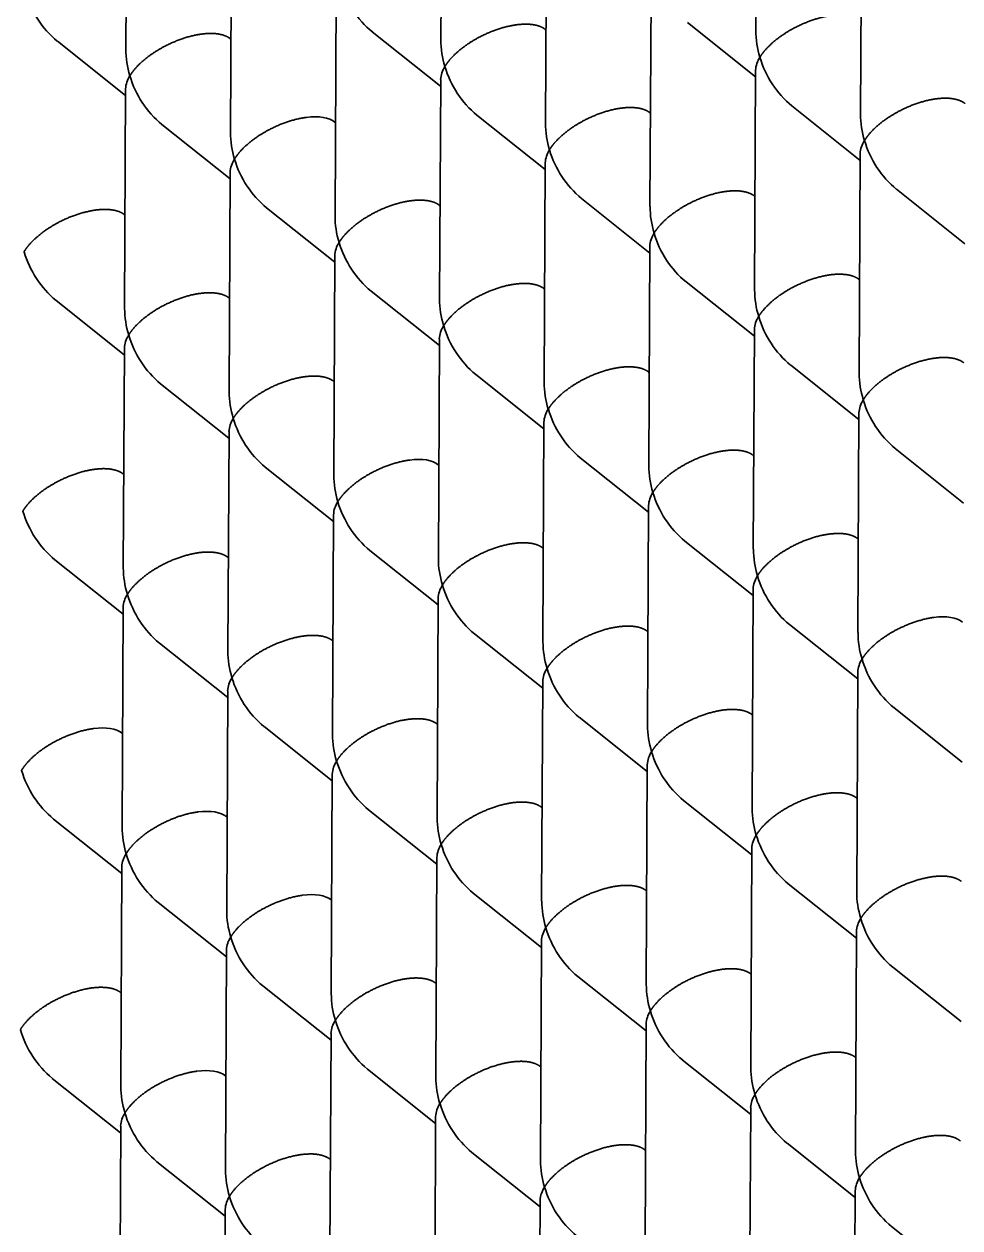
# Model space of a CAD drawing. Extents: x 23 to 587, y 4 to 413.
# Drawn here: x 423.4 to 427.67, y 123.18 to 128.66 of the extents above; entities that cross this region are included whole.
import ezdxf

# ---------------------------------------------------------------- set-up
doc = ezdxf.new("R2010")
doc.units = 0
doc.layers.get('0').update_dxf_attribs({"lineweight": 13})

# ---------------------------------------------------------------- blocks, each defined once
blk = doc.blocks.new('BLOCK6941')
at = {"color": 7, "lineweight": 35, "ltscale": 0.050027}
for p, q in [((1.053, -26.819), (1.043, -28.82)), ((-1.818, -26.904), (-1.828, -28.905)), ((-4.689, -26.988), (-4.698, -28.989)), ((2.006, -27.578), (1.996, -29.579)), ((-3.736, -27.748), (-3.745, -29.749)), ((-0.865, -27.663), (-0.875, -29.664)), ((-2.782, -28.507), (-2.792, -30.508)), ((0.088, -28.422), (0.078, -30.423)), ((-1.829, -29.266), (-1.839, -31.267)), ((1.041, -29.182), (1.032, -31.183)), ((-4.7, -29.351), (-4.71, -31.352)), ((1.994, -29.941), (1.985, -31.942)), ((-0.876, -30.026), (-0.886, -32.027)), ((-3.747, -30.11), (-3.757, -32.111)), ((0.077, -30.785), (0.067, -32.786)), ((-2.794, -30.87), (-2.803, -32.871)), ((1.03, -31.544), (1.02, -33.546)), ((-1.841, -31.629), (-1.85, -33.63)), ((-4.711, -31.714), (-4.721, -33.715)), ((1.983, -32.304), (1.973, -34.305)), ((-0.888, -32.388), (-0.897, -34.39)), ((-3.758, -32.473), (-3.768, -34.474)), ((-2.805, -33.232), (-2.815, -35.234)), ((0.065, -33.148), (0.056, -35.149)), ((-1.852, -33.992), (-1.862, -35.993)), ((1.018, -33.907), (1.009, -35.908)), ((-4.723, -34.076), (-4.732, -36.078)), ((-0.899, -34.751), (-0.909, -36.752)), ((1.972, -34.667), (1.962, -36.668)), ((-3.77, -34.836), (-3.779, -36.837)), ((0.054, -35.511), (0.044, -37.512)), ((-2.817, -35.595), (-2.826, -37.596)), ((1.007, -36.27), (0.998, -38.271)), ((-1.863, -36.355), (-1.873, -38.356)), ((-4.734, -36.439), (-4.744, -38.44)), ((1.96, -37.029), (1.951, -39.03)), ((-0.91, -37.114), (-0.92, -39.115)), ((-3.781, -37.199), (-3.791, -39.2)), ((0.043, -37.873), (0.033, -39.874)), ((-2.828, -37.958), (-2.838, -39.959)), ((-1.875, -38.717), (-1.884, -40.718)), ((0.996, -38.633), (0.986, -40.634)), ((-4.745, -38.802), (-4.755, -40.803)), ((-0.922, -39.477), (-0.931, -41.478)), ((1.949, -39.392), (1.939, -41.393)), ((-3.792, -39.561), (-3.802, -41.562))]:
    blk.add_line(p, q, dxfattribs=at)
at = {"color": 7, "lineweight": 35, "ltscale": 0.019884}
for p, q in [((-1.83, -29.328), (-2.452, -28.832)), ((1.041, -29.243), (0.419, -28.748)), ((-4.7, -29.413), (-5.322, -28.917)), ((1.994, -30.003), (1.372, -29.507)), ((-0.877, -30.087), (-1.499, -29.592)), ((-3.747, -30.172), (-4.369, -29.676)), ((2.947, -30.762), (2.325, -30.266)), ((0.076, -30.847), (-0.546, -30.351)), ((-2.794, -30.931), (-3.416, -30.436)), ((1.03, -31.606), (0.407, -31.11)), ((-1.841, -31.691), (-2.463, -31.195)), ((-4.712, -31.775), (-5.334, -31.28)), ((1.983, -32.365), (1.361, -31.87)), ((-0.888, -32.45), (-1.51, -31.954)), ((-3.759, -32.535), (-4.381, -32.039)), ((2.936, -33.125), (2.314, -32.629)), ((-2.805, -33.294), (-3.428, -32.798)), ((0.065, -33.209), (-0.557, -32.714)), ((-1.852, -34.053), (-2.474, -33.558)), ((1.018, -33.969), (0.396, -33.473)), ((-4.723, -34.138), (-5.345, -33.642)), ((-0.899, -34.813), (-1.521, -34.317)), ((1.971, -34.728), (1.349, -34.233)), ((-3.77, -34.897), (-4.392, -34.402)), ((2.924, -35.487), (2.302, -34.992)), ((0.054, -35.572), (-0.568, -35.077)), ((-2.817, -35.657), (-3.439, -35.161)), ((1.007, -36.331), (0.385, -35.836)), ((-1.864, -36.416), (-2.486, -35.921)), ((-4.734, -36.501), (-5.356, -36.005)), ((1.96, -37.091), (1.338, -36.595)), ((-0.911, -37.175), (-1.533, -36.68)), ((-3.781, -37.26), (-4.403, -36.765)), ((2.913, -37.85), (2.291, -37.355)), ((0.042, -37.935), (-0.58, -37.439)), ((-2.828, -38.02), (-3.45, -37.524)), ((-1.875, -38.779), (-2.497, -38.283)), ((0.995, -38.694), (0.373, -38.199)), ((-4.746, -38.864), (-5.368, -38.368)), ((-0.922, -39.538), (-1.544, -39.043)), ((1.949, -39.454), (1.327, -38.958)), ((-3.793, -39.623), (-4.415, -39.127)), ((2.902, -40.213), (2.28, -39.717))]:
    blk.add_line(p, q, dxfattribs=at)
at = {"color": 7, "lineweight": 35, "ltscale": 0.00016101}
for p, q in [((-0.87, -28.814), (-0.876, -28.81)), ((-3.741, -28.898), (-3.746, -28.894)), ((0.083, -29.573), (0.078, -29.569)), ((-2.788, -29.658), (-2.793, -29.654)), ((1.036, -30.332), (1.031, -30.328)), ((-1.835, -30.417), (-1.84, -30.413)), ((-4.706, -30.502), (-4.711, -30.498)), ((1.989, -31.092), (1.984, -31.088)), ((-3.752, -31.261), (-3.757, -31.257)), ((-0.882, -31.176), (-0.887, -31.172)), ((-2.799, -32.02), (-2.804, -32.016)), ((0.071, -31.936), (0.066, -31.932)), ((-1.846, -32.78), (-1.851, -32.776)), ((1.024, -32.695), (1.019, -32.691)), ((-4.717, -32.864), (-4.722, -32.86)), ((1.977, -33.454), (1.972, -33.45)), ((-0.893, -33.539), (-0.898, -33.535)), ((-3.764, -33.624), (-3.769, -33.62)), ((0.06, -34.298), (0.055, -34.294)), ((-2.811, -34.383), (-2.816, -34.379)), ((1.013, -35.058), (1.008, -35.054)), ((-1.858, -35.142), (-1.863, -35.138)), ((-4.728, -35.227), (-4.733, -35.223)), ((1.966, -35.817), (1.961, -35.813)), ((-0.905, -35.902), (-0.91, -35.898)), ((-3.775, -35.986), (-3.78, -35.982)), ((-2.822, -36.746), (-2.827, -36.742)), ((0.049, -36.661), (0.043, -36.657)), ((-1.869, -37.505), (-1.874, -37.501)), ((1.002, -37.421), (0.997, -37.416)), ((-4.74, -37.59), (-4.745, -37.586)), ((-0.916, -38.265), (-0.921, -38.26)), ((1.955, -38.18), (1.95, -38.176)), ((-3.787, -38.349), (-3.792, -38.345)), ((2.908, -38.939), (2.903, -38.935)), ((0.037, -39.024), (0.032, -39.02)), ((-2.833, -39.109), (-2.838, -39.104))]:
    blk.add_line(p, q, dxfattribs=at)
at = {"color": 7, "lineweight": 35}
for centre, radius, start, end in [((-1.867, -28.132), 0.913, 196.3594, 230.1725), ((-4.738, -28.216), 0.913, 196.3619, 230.1623), ((1.88, -28.817), 0.837, 180.1991, 197.116), ((-0.991, -28.902), 0.837, 180.1991, 197.116), ((-3.861, -28.986), 0.837, 180.2046, 197.1191), ((1.279, -29.196), 0.239, 146.5034, 176.6622), ((1.956, -28.806), 0.913, 196.3594, 230.1725), ((-1.591, -29.28), 0.239, 146.5034, 176.6622), ((-0.914, -28.891), 0.913, 196.3619, 230.1623), ((-4.462, -29.365), 0.239, 146.5034, 176.6622), ((-3.785, -28.976), 0.913, 196.3619, 230.1623), ((2.833, -29.577), 0.837, 180.1991, 197.116), ((-0.037, -29.661), 0.837, 180.2046, 197.1191), ((-2.908, -29.746), 0.837, 180.1991, 197.116), ((2.232, -29.955), 0.239, 146.5034, 176.6622), ((2.91, -29.566), 0.913, 196.3619, 230.1623), ((-0.638, -30.04), 0.239, 146.5034, 176.6622), ((0.039, -29.65), 0.913, 196.3619, 230.1623), ((-3.509, -30.124), 0.239, 146.5296, 176.692), ((-2.831, -29.735), 0.913, 196.3619, 230.1623), ((0.916, -30.42), 0.837, 180.2046, 197.1191), ((-1.955, -30.505), 0.837, 180.2046, 197.1191), ((0.315, -30.799), 0.239, 146.5034, 176.6622), ((0.992, -30.41), 0.913, 196.3619, 230.1623), ((-2.556, -30.884), 0.239, 146.5296, 176.692), ((-1.878, -30.494), 0.913, 196.3619, 230.1623), ((-4.749, -30.579), 0.913, 196.3619, 230.1623), ((1.869, -31.18), 0.837, 180.2046, 197.1191), ((-3.872, -31.349), 0.837, 180.1991, 197.116), ((-1.002, -31.264), 0.837, 180.2046, 197.1191), ((1.268, -31.558), 0.239, 146.5034, 176.6622), ((1.945, -31.169), 0.913, 196.3619, 230.1623), ((-1.603, -31.643), 0.239, 146.5296, 176.692), ((-0.925, -31.254), 0.913, 196.3619, 230.1623), ((-4.473, -31.728), 0.239, 146.5034, 176.6622), ((-3.796, -31.338), 0.913, 196.3619, 230.1623), ((-0.049, -32.024), 0.837, 180.2046, 197.1191), ((2.822, -31.939), 0.837, 180.2046, 197.1191), ((-2.919, -32.108), 0.837, 180.2046, 197.1191), ((2.221, -32.318), 0.239, 146.5034, 176.6622), ((2.898, -31.928), 0.913, 196.3619, 230.1623), ((-3.52, -32.487), 0.239, 146.5034, 176.6622), ((-2.843, -32.098), 0.913, 196.3619, 230.1623), ((-0.65, -32.402), 0.239, 146.5034, 176.6622), ((0.028, -32.013), 0.913, 196.3619, 230.1623), ((0.904, -32.783), 0.837, 180.2046, 197.1191), ((-1.966, -32.868), 0.837, 180.2046, 197.1191), ((-2.567, -33.246), 0.239, 146.5034, 176.6622), ((-1.89, -32.857), 0.913, 196.3619, 230.1623), ((0.304, -33.162), 0.239, 146.5034, 176.6622), ((0.981, -32.772), 0.913, 196.3619, 230.1623), ((-4.76, -32.942), 0.913, 196.3619, 230.1623), ((1.858, -33.543), 0.837, 180.2046, 197.1191), ((-1.013, -33.627), 0.837, 180.2046, 197.1191), ((-3.884, -33.712), 0.837, 180.2046, 197.1191), ((-1.614, -34.006), 0.239, 146.5034, 176.6622), ((-0.937, -33.616), 0.913, 196.3619, 230.1623), ((1.257, -33.921), 0.239, 146.5034, 176.6622), ((1.934, -33.532), 0.913, 196.3619, 230.1623), ((-4.485, -34.09), 0.239, 146.5034, 176.6622), ((-3.807, -33.701), 0.913, 196.3619, 230.1623), ((2.811, -34.302), 0.837, 180.2046, 197.1191), ((-0.06, -34.387), 0.837, 180.1991, 197.116), ((-2.931, -34.471), 0.837, 180.2046, 197.1191), ((2.21, -34.68), 0.239, 146.5296, 176.692), ((2.887, -34.291), 0.913, 196.3619, 230.1623), ((-0.661, -34.765), 0.239, 146.5034, 176.6622), ((0.016, -34.376), 0.913, 196.3619, 230.1623), ((-3.532, -34.85), 0.239, 146.5034, 176.6622), ((-2.855, -34.46), 0.913, 196.3594, 230.1725), ((0.893, -35.146), 0.837, 180.2046, 197.1191), ((-1.978, -35.231), 0.837, 180.2046, 197.1191), ((0.292, -35.524), 0.239, 146.5034, 176.6622), ((0.969, -35.135), 0.913, 196.3619, 230.1623), ((-2.578, -35.609), 0.239, 146.5034, 176.6622), ((-1.901, -35.22), 0.913, 196.3619, 230.1623), ((-4.772, -35.304), 0.913, 196.3619, 230.1623), ((1.846, -35.905), 0.837, 180.2046, 197.1191), ((-3.895, -36.075), 0.837, 180.2046, 197.1191), ((-1.024, -35.99), 0.837, 180.2046, 197.1191), ((1.245, -36.284), 0.239, 146.5034, 176.6622), ((1.923, -35.894), 0.913, 196.3619, 230.1623), ((-1.625, -36.368), 0.239, 146.5034, 176.6622), ((-0.948, -35.979), 0.913, 196.3594, 230.1725), ((-4.496, -36.453), 0.239, 146.5034, 176.6622), ((-3.819, -36.064), 0.913, 196.3619, 230.1623), ((2.799, -36.665), 0.837, 180.1991, 197.116), ((-2.942, -36.834), 0.837, 180.2046, 197.1191), ((-0.071, -36.749), 0.837, 180.2046, 197.1191), ((2.198, -37.043), 0.239, 146.5034, 176.6622), ((2.875, -36.654), 0.913, 196.3594, 230.1725), ((-0.672, -37.128), 0.239, 146.5034, 176.6622), ((0.005, -36.738), 0.913, 196.3619, 230.1623), ((-3.543, -37.212), 0.239, 146.5034, 176.6622), ((-2.866, -36.823), 0.913, 196.3619, 230.1623), ((0.882, -37.509), 0.837, 180.2046, 197.1191), ((-1.989, -37.593), 0.837, 180.2046, 197.1191), ((-2.59, -37.972), 0.239, 146.5034, 176.6622), ((-1.912, -37.582), 0.913, 196.3619, 230.1623), ((0.281, -37.887), 0.239, 146.5034, 176.6622), ((0.958, -37.498), 0.913, 196.3619, 230.1623), ((-4.783, -37.667), 0.913, 196.3594, 230.1725), ((1.835, -38.268), 0.837, 180.2046, 197.1191), ((-1.036, -38.353), 0.837, 180.2046, 197.1191), ((-3.906, -38.437), 0.837, 180.2046, 197.1191), ((-1.637, -38.731), 0.239, 146.5034, 176.6622), ((-0.959, -38.342), 0.913, 196.3619, 230.1623), ((1.234, -38.647), 0.239, 146.5034, 176.6622), ((1.911, -38.257), 0.913, 196.3619, 230.1623), ((-4.507, -38.816), 0.239, 146.5034, 176.6622), ((-3.83, -38.426), 0.913, 196.3619, 230.1623), ((2.788, -39.027), 0.837, 180.2046, 197.1191), ((-0.083, -39.112), 0.837, 180.2046, 197.1191), ((-2.953, -39.197), 0.837, 180.2046, 197.1191), ((-0.684, -39.491), 0.239, 146.5034, 176.6622), ((-0.006, -39.101), 0.913, 196.3619, 230.1623), ((2.187, -39.406), 0.239, 146.5034, 176.6622), ((2.864, -39.016), 0.913, 196.3619, 230.1623), ((-3.554, -39.575), 0.239, 146.5296, 176.692), ((-2.877, -39.186), 0.913, 196.3619, 230.1623)]:
    blk.add_arc(centre, radius, start, end, dxfattribs=at)
for centre in [(-3.246, -29.932), (-2.304, -33.054), (2.473, -34.488), (-5.186, -35.501), (-4.233, -36.261), (-3.28, -37.02), (-4.244, -38.623)]:
    blk.add_ellipse(centre, major_axis=(0.489, 0.234), ratio=0.464922, start_param=0.221717, end_param=0.956598, dxfattribs=at)
for points, knots in [([(1.08, -29.064), (1.096, -29.037), (1.115, -29.01), (1.139, -28.984), (1.222, -28.901), (1.336, -28.821), (1.429, -28.77), (1.553, -28.72), (1.677, -28.692), (1.697, -28.688), (1.716, -28.685), (1.735, -28.683)], [0, 0, 0, 0, 0, 0, 0.437223, 0.437223, 0.437223, 1.382095, 1.382095, 1.382095, 1.555484, 1.555484, 1.555484, 1.555484, 1.555484, 1.555484]), ([(-3.746, -28.894), (-3.77, -28.876), (-3.8, -28.861), (-3.839, -28.85), (-3.897, -28.844), (-3.963, -28.847), (-3.977, -28.849), (-3.992, -28.85), (-4.006, -28.852)], [0, 0, 0, 0, 0, 0, 0.4890695, 0.4890695, 0.4890695, 0.6239272, 0.6239272, 0.6239272, 0.6239272, 0.6239272, 0.6239272]), ([(-1.791, -29.148), (-1.775, -29.122), (-1.756, -29.095), (-1.732, -29.068), (-1.649, -28.985), (-1.535, -28.906), (-1.442, -28.854), (-1.318, -28.804), (-1.193, -28.777), (-1.174, -28.773), (-1.155, -28.77), (-1.136, -28.767)], [0, 0, 0, 0, 0, 0, 0.437223, 0.437223, 0.437223, 1.382095, 1.382095, 1.382095, 1.555484, 1.555484, 1.555484, 1.555484, 1.555484, 1.555484]), ([(-0.876, -28.81), (-0.899, -28.791), (-0.93, -28.776), (-0.968, -28.765), (-1.027, -28.76), (-1.092, -28.763), (-1.106, -28.764), (-1.121, -28.765), (-1.136, -28.767)], [0, 0, 0, 0, 0, 0, 0.4890695, 0.4890695, 0.4890695, 0.6239272, 0.6239272, 0.6239272, 0.6239272, 0.6239272, 0.6239272]), ([(-4.661, -29.233), (-4.646, -29.207), (-4.626, -29.18), (-4.603, -29.153), (-4.52, -29.07), (-4.406, -28.991), (-4.312, -28.939), (-4.189, -28.889), (-4.064, -28.861), (-4.044, -28.858), (-4.025, -28.854), (-4.006, -28.852)], [0, 0, 0, 0, 0, 0, 0.437223, 0.437223, 0.437223, 1.382095, 1.382095, 1.382095, 1.555484, 1.555484, 1.555484, 1.555484, 1.555484, 1.555484]), ([(2.033, -29.823), (2.049, -29.797), (2.068, -29.77), (2.092, -29.743), (2.175, -29.66), (2.289, -29.581), (2.382, -29.529), (2.506, -29.479), (2.631, -29.451), (2.65, -29.448), (2.669, -29.444), (2.688, -29.442)], [0, 0, 0, 0, 0, 0, 0.437223, 0.437223, 0.437223, 1.382095, 1.382095, 1.382095, 1.555484, 1.555484, 1.555484, 1.555484, 1.555484, 1.555484]), ([(2.948, -29.484), (2.925, -29.466), (2.894, -29.451), (2.855, -29.44), (2.797, -29.434), (2.732, -29.437), (2.717, -29.439), (2.703, -29.44), (2.688, -29.442)], [0, 0, 0, 0, 0, 0, 0.4890695, 0.4890695, 0.4890695, 0.6239272, 0.6239272, 0.6239272, 0.6239272, 0.6239272, 0.6239272]), ([(-3.708, -29.992), (-3.692, -29.966), (-3.673, -29.939), (-3.65, -29.912), (-3.567, -29.829), (-3.452, -29.75), (-3.359, -29.698), (-3.236, -29.648), (-3.111, -29.621), (-3.091, -29.617), (-3.072, -29.614), (-3.053, -29.611)], [0, 0, 0, 0, 0, 0, 0.437223, 0.437223, 0.437223, 1.382095, 1.382095, 1.382095, 1.555484, 1.555484, 1.555484, 1.555484, 1.555484, 1.555484]), ([(-0.838, -29.908), (-0.822, -29.881), (-0.803, -29.854), (-0.779, -29.828), (-0.696, -29.745), (-0.582, -29.665), (-0.489, -29.614), (-0.365, -29.564), (-0.24, -29.536), (-0.221, -29.532), (-0.201, -29.529), (-0.183, -29.527)], [0, 0, 0, 0, 0, 0, 0.437223, 0.437223, 0.437223, 1.382095, 1.382095, 1.382095, 1.555484, 1.555484, 1.555484, 1.555484, 1.555484, 1.555484]), ([(0.078, -29.569), (0.054, -29.55), (0.023, -29.535), (-0.015, -29.525), (-0.074, -29.519), (-0.139, -29.522), (-0.153, -29.523), (-0.168, -29.525), (-0.183, -29.527)], [0, 0, 0, 0, 0, 0, 0.4890695, 0.4890695, 0.4890695, 0.6239272, 0.6239272, 0.6239272, 0.6239272, 0.6239272, 0.6239272]), ([(-2.755, -30.752), (-2.739, -30.725), (-2.72, -30.698), (-2.696, -30.672), (-2.613, -30.589), (-2.499, -30.509), (-2.406, -30.458), (-2.283, -30.408), (-2.158, -30.38), (-2.138, -30.376), (-2.119, -30.373), (-2.1, -30.371)], [0, 0, 0, 0, 0, 0, 0.437223, 0.437223, 0.437223, 1.382095, 1.382095, 1.382095, 1.555484, 1.555484, 1.555484, 1.555484, 1.555484, 1.555484]), ([(-1.84, -30.413), (-1.863, -30.394), (-1.894, -30.379), (-1.933, -30.369), (-1.991, -30.363), (-2.056, -30.366), (-2.071, -30.367), (-2.085, -30.369), (-2.1, -30.371)], [0, 0, 0, 0, 0, 0, 0.4890695, 0.4890695, 0.4890695, 0.6239272, 0.6239272, 0.6239272, 0.6239272, 0.6239272, 0.6239272]), ([(0.115, -30.667), (0.131, -30.641), (0.151, -30.614), (0.174, -30.587), (0.257, -30.504), (0.371, -30.425), (0.464, -30.373), (0.588, -30.323), (0.713, -30.295), (0.732, -30.292), (0.752, -30.288), (0.771, -30.286)], [0, 0, 0, 0, 0, 0, 0.437223, 0.437223, 0.437223, 1.382095, 1.382095, 1.382095, 1.555484, 1.555484, 1.555484, 1.555484, 1.555484, 1.555484]), ([(1.031, -30.328), (1.007, -30.31), (0.976, -30.295), (0.938, -30.284), (0.879, -30.278), (0.814, -30.281), (0.8, -30.283), (0.785, -30.284), (0.771, -30.286)], [0, 0, 0, 0, 0, 0, 0.4890695, 0.4890695, 0.4890695, 0.6239272, 0.6239272, 0.6239272, 0.6239272, 0.6239272, 0.6239272]), ([(-5.626, -30.836), (-5.61, -30.81), (-5.591, -30.783), (-5.567, -30.756), (-5.484, -30.673), (-5.37, -30.594), (-5.277, -30.542), (-5.153, -30.492), (-5.028, -30.465), (-5.009, -30.461), (-4.99, -30.458), (-4.971, -30.455)], [0, 0, 0, 0, 0, 0, 0.437223, 0.437223, 0.437223, 1.382095, 1.382095, 1.382095, 1.555484, 1.555484, 1.555484, 1.555484, 1.555484, 1.555484]), ([(-4.711, -30.498), (-4.734, -30.479), (-4.765, -30.464), (-4.803, -30.453), (-4.862, -30.448), (-4.927, -30.451), (-4.941, -30.452), (-4.956, -30.453), (-4.971, -30.455)], [0, 0, 0, 0, 0, 0, 0.4890695, 0.4890695, 0.4890695, 0.6239272, 0.6239272, 0.6239272, 0.6239272, 0.6239272, 0.6239272]), ([(1.984, -31.088), (1.96, -31.069), (1.929, -31.054), (1.891, -31.044), (1.832, -31.038), (1.767, -31.041), (1.753, -31.042), (1.738, -31.043), (1.724, -31.045)], [0, 0, 0, 0, 0, 0, 0.4890695, 0.4890695, 0.4890695, 0.6239272, 0.6239272, 0.6239272, 0.6239272, 0.6239272, 0.6239272]), ([(-1.802, -31.511), (-1.786, -31.485), (-1.767, -31.458), (-1.743, -31.431), (-1.66, -31.348), (-1.546, -31.269), (-1.453, -31.217), (-1.329, -31.167), (-1.204, -31.139), (-1.185, -31.136), (-1.166, -31.132), (-1.147, -31.13)], [0, 0, 0, 0, 0, 0, 0.437223, 0.437223, 0.437223, 1.382095, 1.382095, 1.382095, 1.555484, 1.555484, 1.555484, 1.555484, 1.555484, 1.555484]), ([(-0.887, -31.172), (-0.91, -31.154), (-0.941, -31.139), (-0.98, -31.128), (-1.038, -31.122), (-1.103, -31.125), (-1.118, -31.127), (-1.132, -31.128), (-1.147, -31.13)], [0, 0, 0, 0, 0, 0, 0.4890695, 0.4890695, 0.4890695, 0.6239272, 0.6239272, 0.6239272, 0.6239272, 0.6239272, 0.6239272]), ([(1.068, -31.426), (1.084, -31.4), (1.104, -31.373), (1.127, -31.347), (1.21, -31.263), (1.324, -31.184), (1.418, -31.132), (1.541, -31.083), (1.666, -31.055), (1.685, -31.051), (1.705, -31.048), (1.724, -31.045)], [0, 0, 0, 0, 0, 0, 0.437223, 0.437223, 0.437223, 1.382095, 1.382095, 1.382095, 1.555484, 1.555484, 1.555484, 1.555484, 1.555484, 1.555484]), ([(-4.673, -31.596), (-4.657, -31.569), (-4.638, -31.542), (-4.614, -31.516), (-4.531, -31.433), (-4.417, -31.353), (-4.324, -31.302), (-4.2, -31.252), (-4.075, -31.224), (-4.056, -31.22), (-4.037, -31.217), (-4.018, -31.215)], [0, 0, 0, 0, 0, 0, 0.437223, 0.437223, 0.437223, 1.382095, 1.382095, 1.382095, 1.555484, 1.555484, 1.555484, 1.555484, 1.555484, 1.555484]), ([(-3.757, -31.257), (-3.781, -31.238), (-3.812, -31.223), (-3.85, -31.213), (-3.909, -31.207), (-3.974, -31.21), (-3.988, -31.211), (-4.003, -31.213), (-4.018, -31.215)], [0, 0, 0, 0, 0, 0, 0.4890695, 0.4890695, 0.4890695, 0.6239272, 0.6239272, 0.6239272, 0.6239272, 0.6239272, 0.6239272]), ([(2.022, -32.186), (2.037, -32.159), (2.057, -32.133), (2.08, -32.106), (2.163, -32.023), (2.277, -31.943), (2.371, -31.892), (2.494, -31.842), (2.619, -31.814), (2.639, -31.81), (2.658, -31.807), (2.677, -31.805)], [0, 0, 0, 0, 0, 0, 0.437223, 0.437223, 0.437223, 1.382095, 1.382095, 1.382095, 1.555484, 1.555484, 1.555484, 1.555484, 1.555484, 1.555484]), ([(2.937, -31.847), (2.913, -31.828), (2.882, -31.813), (2.844, -31.803), (2.786, -31.797), (2.72, -31.8), (2.706, -31.801), (2.691, -31.803), (2.677, -31.805)], [0, 0, 0, 0, 0, 0, 0.4890695, 0.4890695, 0.4890695, 0.6239272, 0.6239272, 0.6239272, 0.6239272, 0.6239272, 0.6239272]), ([(-0.849, -32.27), (-0.833, -32.244), (-0.814, -32.217), (-0.79, -32.191), (-0.707, -32.107), (-0.593, -32.028), (-0.5, -31.976), (-0.376, -31.927), (-0.251, -31.899), (-0.232, -31.895), (-0.213, -31.892), (-0.194, -31.889)], [0, 0, 0, 0, 0, 0, 0.437223, 0.437223, 0.437223, 1.382095, 1.382095, 1.382095, 1.555484, 1.555484, 1.555484, 1.555484, 1.555484, 1.555484]), ([(0.066, -31.932), (0.043, -31.913), (0.012, -31.898), (-0.027, -31.888), (-0.085, -31.882), (-0.15, -31.885), (-0.165, -31.886), (-0.179, -31.887), (-0.194, -31.889)], [0, 0, 0, 0, 0, 0, 0.4890695, 0.4890695, 0.4890695, 0.6239272, 0.6239272, 0.6239272, 0.6239272, 0.6239272, 0.6239272]), ([(-3.72, -32.355), (-3.704, -32.329), (-3.684, -32.302), (-3.661, -32.275), (-3.578, -32.192), (-3.464, -32.113), (-3.371, -32.061), (-3.247, -32.011), (-3.122, -31.983), (-3.103, -31.98), (-3.083, -31.976), (-3.065, -31.974)], [0, 0, 0, 0, 0, 0, 0.437223, 0.437223, 0.437223, 1.382095, 1.382095, 1.382095, 1.555484, 1.555484, 1.555484, 1.555484, 1.555484, 1.555484]), ([(-2.804, -32.016), (-2.828, -31.998), (-2.859, -31.983), (-2.897, -31.972), (-2.956, -31.966), (-3.021, -31.969), (-3.035, -31.971), (-3.05, -31.972), (-3.065, -31.974)], [0, 0, 0, 0, 0, 0, 0.4890695, 0.4890695, 0.4890695, 0.6239272, 0.6239272, 0.6239272, 0.6239272, 0.6239272, 0.6239272]), ([(0.104, -33.03), (0.12, -33.003), (0.139, -32.977), (0.163, -32.95), (0.246, -32.867), (0.36, -32.787), (0.453, -32.736), (0.577, -32.686), (0.702, -32.658), (0.721, -32.654), (0.74, -32.651), (0.759, -32.649)], [0, 0, 0, 0, 0, 0, 0.437223, 0.437223, 0.437223, 1.382095, 1.382095, 1.382095, 1.555484, 1.555484, 1.555484, 1.555484, 1.555484, 1.555484]), ([(1.019, -32.691), (0.996, -32.672), (0.965, -32.657), (0.926, -32.647), (0.868, -32.641), (0.803, -32.644), (0.788, -32.645), (0.774, -32.647), (0.759, -32.649)], [0, 0, 0, 0, 0, 0, 0.4890695, 0.4890695, 0.4890695, 0.6239272, 0.6239272, 0.6239272, 0.6239272, 0.6239272, 0.6239272]), ([(-2.767, -33.114), (-2.751, -33.088), (-2.731, -33.061), (-2.708, -33.035), (-2.625, -32.951), (-2.511, -32.872), (-2.418, -32.82), (-2.294, -32.771), (-2.169, -32.743), (-2.15, -32.739), (-2.13, -32.736), (-2.111, -32.733)], [0, 0, 0, 0, 0, 0, 0.437223, 0.437223, 0.437223, 1.382095, 1.382095, 1.382095, 1.555484, 1.555484, 1.555484, 1.555484, 1.555484, 1.555484]), ([(-5.637, -33.199), (-5.621, -33.173), (-5.602, -33.146), (-5.578, -33.119), (-5.495, -33.036), (-5.381, -32.957), (-5.288, -32.905), (-5.164, -32.855), (-5.04, -32.827), (-5.02, -32.824), (-5.001, -32.82), (-4.982, -32.818)], [0, 0, 0, 0, 0, 0, 0.437223, 0.437223, 0.437223, 1.382095, 1.382095, 1.382095, 1.555484, 1.555484, 1.555484, 1.555484, 1.555484, 1.555484]), ([(-4.722, -32.86), (-4.745, -32.842), (-4.776, -32.827), (-4.815, -32.816), (-4.873, -32.81), (-4.938, -32.813), (-4.953, -32.815), (-4.967, -32.816), (-4.982, -32.818)], [0, 0, 0, 0, 0, 0, 0.4890695, 0.4890695, 0.4890695, 0.6239272, 0.6239272, 0.6239272, 0.6239272, 0.6239272, 0.6239272]), ([(1.057, -33.789), (1.073, -33.763), (1.092, -33.736), (1.116, -33.709), (1.199, -33.626), (1.313, -33.547), (1.406, -33.495), (1.53, -33.445), (1.655, -33.417), (1.674, -33.414), (1.693, -33.411), (1.712, -33.408)], [0, 0, 0, 0, 0, 0, 0.437223, 0.437223, 0.437223, 1.382095, 1.382095, 1.382095, 1.555484, 1.555484, 1.555484, 1.555484, 1.555484, 1.555484]), ([(1.972, -33.45), (1.949, -33.432), (1.918, -33.417), (1.88, -33.406), (1.821, -33.4), (1.756, -33.404), (1.742, -33.405), (1.727, -33.406), (1.712, -33.408)], [0, 0, 0, 0, 0, 0, 0.4890695, 0.4890695, 0.4890695, 0.6239272, 0.6239272, 0.6239272, 0.6239272, 0.6239272, 0.6239272]), ([(-1.813, -33.874), (-1.798, -33.847), (-1.778, -33.821), (-1.755, -33.794), (-1.672, -33.711), (-1.558, -33.631), (-1.464, -33.58), (-1.341, -33.53), (-1.216, -33.502), (-1.196, -33.498), (-1.177, -33.495), (-1.158, -33.493)], [0, 0, 0, 0, 0, 0, 0.437223, 0.437223, 0.437223, 1.382095, 1.382095, 1.382095, 1.555484, 1.555484, 1.555484, 1.555484, 1.555484, 1.555484]), ([(-0.898, -33.535), (-0.922, -33.516), (-0.953, -33.501), (-0.991, -33.491), (-1.05, -33.485), (-1.115, -33.488), (-1.129, -33.489), (-1.144, -33.491), (-1.158, -33.493)], [0, 0, 0, 0, 0, 0, 0.4890695, 0.4890695, 0.4890695, 0.6239272, 0.6239272, 0.6239272, 0.6239272, 0.6239272, 0.6239272]), ([(-4.684, -33.958), (-4.668, -33.932), (-4.649, -33.905), (-4.625, -33.879), (-4.542, -33.795), (-4.428, -33.716), (-4.335, -33.664), (-4.211, -33.615), (-4.086, -33.587), (-4.067, -33.583), (-4.048, -33.58), (-4.029, -33.577)], [0, 0, 0, 0, 0, 0, 0.437223, 0.437223, 0.437223, 1.382095, 1.382095, 1.382095, 1.555484, 1.555484, 1.555484, 1.555484, 1.555484, 1.555484]), ([(-3.769, -33.62), (-3.792, -33.601), (-3.823, -33.586), (-3.862, -33.576), (-3.92, -33.57), (-3.985, -33.573), (-4, -33.574), (-4.014, -33.575), (-4.029, -33.577)], [0, 0, 0, 0, 0, 0, 0.4890695, 0.4890695, 0.4890695, 0.6239272, 0.6239272, 0.6239272, 0.6239272, 0.6239272, 0.6239272]), ([(2.01, -34.548), (2.026, -34.522), (2.045, -34.495), (2.069, -34.469), (2.152, -34.385), (2.266, -34.306), (2.359, -34.255), (2.483, -34.205), (2.608, -34.177), (2.627, -34.173), (2.646, -34.17), (2.665, -34.167)], [0, 0, 0, 0, 0, 0, 0.437223, 0.437223, 0.437223, 1.382095, 1.382095, 1.382095, 1.555484, 1.555484, 1.555484, 1.555484, 1.555484, 1.555484]), ([(-2.816, -34.379), (-2.839, -34.36), (-2.87, -34.345), (-2.909, -34.335), (-2.967, -34.329), (-3.032, -34.332), (-3.047, -34.333), (-3.061, -34.335), (-3.076, -34.337)], [0, 0, 0, 0, 0, 0, 0.4890695, 0.4890695, 0.4890695, 0.6239272, 0.6239272, 0.6239272, 0.6239272, 0.6239272, 0.6239272]), ([(-0.86, -34.633), (-0.845, -34.607), (-0.825, -34.58), (-0.802, -34.553), (-0.719, -34.47), (-0.605, -34.391), (-0.511, -34.339), (-0.388, -34.289), (-0.263, -34.261), (-0.243, -34.258), (-0.224, -34.255), (-0.205, -34.252)], [0, 0, 0, 0, 0, 0, 0.437223, 0.437223, 0.437223, 1.382095, 1.382095, 1.382095, 1.555484, 1.555484, 1.555484, 1.555484, 1.555484, 1.555484]), ([(0.055, -34.294), (0.031, -34.276), (0.001, -34.261), (-0.038, -34.25), (-0.096, -34.244), (-0.162, -34.248), (-0.176, -34.249), (-0.191, -34.25), (-0.205, -34.252)], [0, 0, 0, 0, 0, 0, 0.4890695, 0.4890695, 0.4890695, 0.6239272, 0.6239272, 0.6239272, 0.6239272, 0.6239272, 0.6239272]), ([(-3.731, -34.718), (-3.715, -34.691), (-3.696, -34.665), (-3.672, -34.638), (-3.589, -34.555), (-3.475, -34.475), (-3.382, -34.424), (-3.258, -34.374), (-3.133, -34.346), (-3.114, -34.342), (-3.095, -34.339), (-3.076, -34.337)], [0, 0, 0, 0, 0, 0, 0.437223, 0.437223, 0.437223, 1.382095, 1.382095, 1.382095, 1.555484, 1.555484, 1.555484, 1.555484, 1.555484, 1.555484]), ([(-2.778, -35.477), (-2.762, -35.451), (-2.743, -35.424), (-2.719, -35.397), (-2.636, -35.314), (-2.522, -35.235), (-2.429, -35.183), (-2.305, -35.133), (-2.18, -35.105), (-2.161, -35.102), (-2.142, -35.099), (-2.123, -35.096)], [0, 0, 0, 0, 0, 0, 0.437223, 0.437223, 0.437223, 1.382095, 1.382095, 1.382095, 1.555484, 1.555484, 1.555484, 1.555484, 1.555484, 1.555484]), ([(-1.863, -35.138), (-1.886, -35.12), (-1.917, -35.105), (-1.955, -35.094), (-2.014, -35.088), (-2.079, -35.092), (-2.094, -35.093), (-2.108, -35.094), (-2.123, -35.096)], [0, 0, 0, 0, 0, 0, 0.4890695, 0.4890695, 0.4890695, 0.6239272, 0.6239272, 0.6239272, 0.6239272, 0.6239272, 0.6239272]), ([(0.093, -35.392), (0.108, -35.366), (0.128, -35.339), (0.151, -35.313), (0.234, -35.229), (0.349, -35.15), (0.442, -35.099), (0.565, -35.049), (0.69, -35.021), (0.71, -35.017), (0.729, -35.014), (0.748, -35.011)], [0, 0, 0, 0, 0, 0, 0.437223, 0.437223, 0.437223, 1.382095, 1.382095, 1.382095, 1.555484, 1.555484, 1.555484, 1.555484, 1.555484, 1.555484]), ([(1.008, -35.054), (0.985, -35.035), (0.954, -35.02), (0.915, -35.01), (0.857, -35.004), (0.791, -35.007), (0.777, -35.008), (0.763, -35.01), (0.748, -35.011)], [0, 0, 0, 0, 0, 0, 0.4890695, 0.4890695, 0.4890695, 0.6239272, 0.6239272, 0.6239272, 0.6239272, 0.6239272, 0.6239272]), ([(-5.649, -35.562), (-5.633, -35.535), (-5.613, -35.509), (-5.59, -35.482), (-5.507, -35.399), (-5.393, -35.319), (-5.299, -35.268), (-5.176, -35.218), (-5.051, -35.19), (-5.032, -35.186), (-5.012, -35.183), (-4.993, -35.181)], [0, 0, 0, 0, 0, 0, 0.437223, 0.437223, 0.437223, 1.382095, 1.382095, 1.382095, 1.555484, 1.555484, 1.555484, 1.555484, 1.555484, 1.555484]), ([(-1.825, -36.236), (-1.809, -36.21), (-1.79, -36.183), (-1.766, -36.157), (-1.683, -36.073), (-1.569, -35.994), (-1.476, -35.943), (-1.352, -35.893), (-1.227, -35.865), (-1.208, -35.861), (-1.189, -35.858), (-1.17, -35.855)], [0, 0, 0, 0, 0, 0, 0.437223, 0.437223, 0.437223, 1.382095, 1.382095, 1.382095, 1.555484, 1.555484, 1.555484, 1.555484, 1.555484, 1.555484]), ([(-0.91, -35.898), (-0.933, -35.879), (-0.964, -35.864), (-1.002, -35.854), (-1.061, -35.848), (-1.126, -35.851), (-1.14, -35.852), (-1.155, -35.854), (-1.17, -35.855)], [0, 0, 0, 0, 0, 0, 0.4890695, 0.4890695, 0.4890695, 0.6239272, 0.6239272, 0.6239272, 0.6239272, 0.6239272, 0.6239272]), ([(1.046, -36.152), (1.062, -36.126), (1.081, -36.099), (1.105, -36.072), (1.188, -35.989), (1.302, -35.909), (1.395, -35.858), (1.518, -35.808), (1.643, -35.78), (1.663, -35.776), (1.682, -35.773), (1.701, -35.771)], [0, 0, 0, 0, 0, 0, 0.437223, 0.437223, 0.437223, 1.382095, 1.382095, 1.382095, 1.555484, 1.555484, 1.555484, 1.555484, 1.555484, 1.555484]), ([(1.961, -35.813), (1.938, -35.794), (1.907, -35.779), (1.868, -35.769), (1.81, -35.763), (1.745, -35.766), (1.73, -35.767), (1.716, -35.769), (1.701, -35.771)], [0, 0, 0, 0, 0, 0, 0.4890695, 0.4890695, 0.4890695, 0.6239272, 0.6239272, 0.6239272, 0.6239272, 0.6239272, 0.6239272]), ([(-4.695, -36.321), (-4.68, -36.295), (-4.66, -36.268), (-4.637, -36.241), (-4.554, -36.158), (-4.44, -36.079), (-4.346, -36.027), (-4.223, -35.977), (-4.098, -35.949), (-4.078, -35.946), (-4.059, -35.943), (-4.04, -35.94)], [0, 0, 0, 0, 0, 0, 0.437223, 0.437223, 0.437223, 1.382095, 1.382095, 1.382095, 1.555484, 1.555484, 1.555484, 1.555484, 1.555484, 1.555484]), ([(2.914, -36.572), (2.891, -36.554), (2.86, -36.539), (2.821, -36.528), (2.763, -36.522), (2.698, -36.526), (2.683, -36.527), (2.669, -36.528), (2.654, -36.53)], [0, 0, 0, 0, 0, 0, 0.4890695, 0.4890695, 0.4890695, 0.6239272, 0.6239272, 0.6239272, 0.6239272, 0.6239272, 0.6239272]), ([(-0.872, -36.996), (-0.856, -36.97), (-0.837, -36.943), (-0.813, -36.916), (-0.73, -36.833), (-0.616, -36.753), (-0.523, -36.702), (-0.399, -36.652), (-0.274, -36.624), (-0.255, -36.62), (-0.236, -36.617), (-0.217, -36.615)], [0, 0, 0, 0, 0, 0, 0.437223, 0.437223, 0.437223, 1.382095, 1.382095, 1.382095, 1.555484, 1.555484, 1.555484, 1.555484, 1.555484, 1.555484]), ([(0.043, -36.657), (0.02, -36.638), (-0.011, -36.623), (-0.049, -36.613), (-0.108, -36.607), (-0.173, -36.61), (-0.187, -36.611), (-0.202, -36.613), (-0.217, -36.615)], [0, 0, 0, 0, 0, 0, 0.4890695, 0.4890695, 0.4890695, 0.6239272, 0.6239272, 0.6239272, 0.6239272, 0.6239272, 0.6239272]), ([(1.999, -36.911), (2.015, -36.885), (2.034, -36.858), (2.058, -36.831), (2.141, -36.748), (2.255, -36.669), (2.348, -36.617), (2.472, -36.567), (2.597, -36.54), (2.616, -36.536), (2.635, -36.533), (2.654, -36.53)], [0, 0, 0, 0, 0, 0, 0.437223, 0.437223, 0.437223, 1.382095, 1.382095, 1.382095, 1.555484, 1.555484, 1.555484, 1.555484, 1.555484, 1.555484]), ([(-3.742, -37.08), (-3.727, -37.054), (-3.707, -37.027), (-3.684, -37.001), (-3.601, -36.917), (-3.487, -36.838), (-3.393, -36.787), (-3.27, -36.737), (-3.145, -36.709), (-3.125, -36.705), (-3.106, -36.702), (-3.087, -36.699)], [0, 0, 0, 0, 0, 0, 0.437223, 0.437223, 0.437223, 1.382095, 1.382095, 1.382095, 1.555484, 1.555484, 1.555484, 1.555484, 1.555484, 1.555484]), ([(0.081, -37.755), (0.097, -37.729), (0.116, -37.702), (0.14, -37.675), (0.223, -37.592), (0.337, -37.513), (0.43, -37.461), (0.554, -37.411), (0.679, -37.384), (0.698, -37.38), (0.718, -37.377), (0.736, -37.374)], [0, 0, 0, 0, 0, 0, 0.437223, 0.437223, 0.437223, 1.382095, 1.382095, 1.382095, 1.555484, 1.555484, 1.555484, 1.555484, 1.555484, 1.555484]), ([(0.997, -37.416), (0.973, -37.398), (0.942, -37.383), (0.904, -37.372), (0.845, -37.366), (0.78, -37.37), (0.766, -37.371), (0.751, -37.372), (0.736, -37.374)], [0, 0, 0, 0, 0, 0, 0.4890695, 0.4890695, 0.4890695, 0.6239272, 0.6239272, 0.6239272, 0.6239272, 0.6239272, 0.6239272]), ([(-2.789, -37.84), (-2.773, -37.814), (-2.754, -37.787), (-2.73, -37.76), (-2.647, -37.677), (-2.533, -37.597), (-2.44, -37.546), (-2.317, -37.496), (-2.192, -37.468), (-2.172, -37.464), (-2.153, -37.461), (-2.134, -37.459)], [0, 0, 0, 0, 0, 0, 0.437223, 0.437223, 0.437223, 1.382095, 1.382095, 1.382095, 1.555484, 1.555484, 1.555484, 1.555484, 1.555484, 1.555484]), ([(-1.874, -37.501), (-1.897, -37.482), (-1.928, -37.467), (-1.967, -37.457), (-2.025, -37.451), (-2.09, -37.454), (-2.105, -37.455), (-2.119, -37.457), (-2.134, -37.459)], [0, 0, 0, 0, 0, 0, 0.4890695, 0.4890695, 0.4890695, 0.6239272, 0.6239272, 0.6239272, 0.6239272, 0.6239272, 0.6239272]), ([(-5.66, -37.924), (-5.644, -37.898), (-5.625, -37.871), (-5.601, -37.845), (-5.518, -37.761), (-5.404, -37.682), (-5.311, -37.631), (-5.187, -37.581), (-5.062, -37.553), (-5.043, -37.549), (-5.024, -37.546), (-5.005, -37.543)], [0, 0, 0, 0, 0, 0, 0.437223, 0.437223, 0.437223, 1.382095, 1.382095, 1.382095, 1.555484, 1.555484, 1.555484, 1.555484, 1.555484, 1.555484]), ([(-4.745, -37.586), (-4.768, -37.567), (-4.799, -37.552), (-4.837, -37.542), (-4.896, -37.536), (-4.961, -37.539), (-4.975, -37.54), (-4.99, -37.542), (-5.005, -37.543)], [0, 0, 0, 0, 0, 0, 0.4890695, 0.4890695, 0.4890695, 0.6239272, 0.6239272, 0.6239272, 0.6239272, 0.6239272, 0.6239272]), ([(1.034, -38.515), (1.05, -38.488), (1.07, -38.461), (1.093, -38.435), (1.176, -38.351), (1.29, -38.272), (1.383, -38.221), (1.507, -38.171), (1.632, -38.143), (1.651, -38.139), (1.671, -38.136), (1.69, -38.134)], [0, 0, 0, 0, 0, 0, 0.437223, 0.437223, 0.437223, 1.382095, 1.382095, 1.382095, 1.555484, 1.555484, 1.555484, 1.555484, 1.555484, 1.555484]), ([(1.95, -38.176), (1.926, -38.157), (1.895, -38.142), (1.857, -38.132), (1.798, -38.126), (1.733, -38.129), (1.719, -38.13), (1.704, -38.132), (1.69, -38.134)], [0, 0, 0, 0, 0, 0, 0.4890695, 0.4890695, 0.4890695, 0.6239272, 0.6239272, 0.6239272, 0.6239272, 0.6239272, 0.6239272]), ([(-1.836, -38.599), (-1.82, -38.573), (-1.801, -38.546), (-1.777, -38.519), (-1.694, -38.436), (-1.58, -38.357), (-1.487, -38.305), (-1.363, -38.255), (-1.239, -38.228), (-1.219, -38.224), (-1.2, -38.221), (-1.181, -38.218)], [0, 0, 0, 0, 0, 0, 0.437223, 0.437223, 0.437223, 1.382095, 1.382095, 1.382095, 1.555484, 1.555484, 1.555484, 1.555484, 1.555484, 1.555484]), ([(-0.921, -38.26), (-0.944, -38.242), (-0.975, -38.227), (-1.014, -38.216), (-1.072, -38.21), (-1.137, -38.214), (-1.152, -38.215), (-1.166, -38.216), (-1.181, -38.218)], [0, 0, 0, 0, 0, 0, 0.4890695, 0.4890695, 0.4890695, 0.6239272, 0.6239272, 0.6239272, 0.6239272, 0.6239272, 0.6239272]), ([(-4.707, -38.684), (-4.691, -38.658), (-4.672, -38.631), (-4.648, -38.604), (-4.565, -38.521), (-4.451, -38.441), (-4.358, -38.39), (-4.234, -38.34), (-4.109, -38.312), (-4.09, -38.308), (-4.071, -38.305), (-4.052, -38.303)], [0, 0, 0, 0, 0, 0, 0.437223, 0.437223, 0.437223, 1.382095, 1.382095, 1.382095, 1.555484, 1.555484, 1.555484, 1.555484, 1.555484, 1.555484]), ([(1.987, -39.274), (2.003, -39.248), (2.023, -39.221), (2.046, -39.194), (2.129, -39.111), (2.243, -39.032), (2.337, -38.98), (2.46, -38.93), (2.585, -38.902), (2.605, -38.898), (2.624, -38.895), (2.643, -38.893)], [0, 0, 0, 0, 0, 0, 0.437223, 0.437223, 0.437223, 1.382095, 1.382095, 1.382095, 1.555484, 1.555484, 1.555484, 1.555484, 1.555484, 1.555484]), ([(2.903, -38.935), (2.879, -38.917), (2.848, -38.901), (2.81, -38.891), (2.751, -38.885), (2.686, -38.888), (2.672, -38.889), (2.657, -38.891), (2.643, -38.893)], [0, 0, 0, 0, 0, 0, 0.4890695, 0.4890695, 0.4890695, 0.6239272, 0.6239272, 0.6239272, 0.6239272, 0.6239272, 0.6239272]), ([(-0.883, -39.359), (-0.867, -39.332), (-0.848, -39.305), (-0.824, -39.279), (-0.741, -39.195), (-0.627, -39.116), (-0.534, -39.065), (-0.41, -39.015), (-0.285, -38.987), (-0.266, -38.983), (-0.247, -38.98), (-0.228, -38.978)], [0, 0, 0, 0, 0, 0, 0.437223, 0.437223, 0.437223, 1.382095, 1.382095, 1.382095, 1.555484, 1.555484, 1.555484, 1.555484, 1.555484, 1.555484]), ([(0.032, -39.02), (0.009, -39.001), (-0.022, -38.986), (-0.061, -38.976), (-0.119, -38.97), (-0.184, -38.973), (-0.199, -38.974), (-0.213, -38.976), (-0.228, -38.978)], [0, 0, 0, 0, 0, 0, 0.4890695, 0.4890695, 0.4890695, 0.6239272, 0.6239272, 0.6239272, 0.6239272, 0.6239272, 0.6239272]), ([(-3.754, -39.443), (-3.738, -39.417), (-3.719, -39.39), (-3.695, -39.363), (-3.612, -39.28), (-3.498, -39.201), (-3.405, -39.149), (-3.281, -39.099), (-3.156, -39.072), (-3.137, -39.068), (-3.118, -39.065), (-3.099, -39.062)], [0, 0, 0, 0, 0, 0, 0.437223, 0.437223, 0.437223, 1.382095, 1.382095, 1.382095, 1.555484, 1.555484, 1.555484, 1.555484, 1.555484, 1.555484]), ([(-2.838, -39.104), (-2.862, -39.086), (-2.893, -39.071), (-2.931, -39.06), (-2.99, -39.054), (-3.055, -39.058), (-3.069, -39.059), (-3.084, -39.06), (-3.099, -39.062)], [0, 0, 0, 0, 0, 0, 0.4890695, 0.4890695, 0.4890695, 0.6239272, 0.6239272, 0.6239272, 0.6239272, 0.6239272, 0.6239272])]:
    blk.add_open_spline(points, degree=5, knots=knots, dxfattribs=at)
blk = doc.blocks.new('BLOCK6951')
at = {"color": 7, "lineweight": 35}
blk.add_ellipse((-0.734, -0.272), major_axis=(-6.501, 49.828), ratio=0.361678, start_param=1.212678, end_param=3.141627, dxfattribs=at)

msp = doc.modelspace()

# ---------------------------------------------------------------- block references
at = {"lineweight": 0, "xscale": 0.5, "yscale": 0.5, "zscale": 0.5}
for name, p in [('BLOCK6951', (431.573, 151.8767)), ('BLOCK6941', (426.2143, 143.0406))]:
    msp.add_blockref(name, p, dxfattribs=at)

doc.saveas('drawing.dxf')
